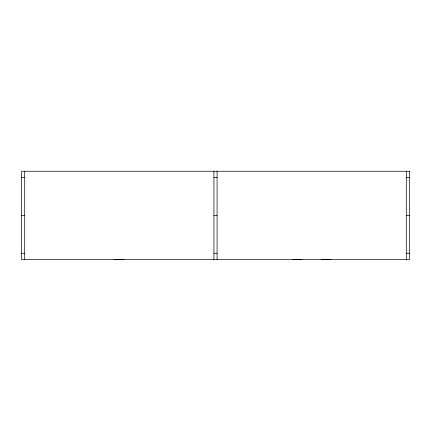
<?xml version="1.0" encoding="UTF-8"?>
<svg xmlns="http://www.w3.org/2000/svg" width="431" height="431" viewBox="0 0 431 431"><rect width="100%" height="100%" fill="white"/><g stroke="black" fill="none" stroke-linecap="round" stroke-linejoin="round"><path stroke-width="0.65" d="M21.55 177.556L24.702 177.556M213.921 177.556L217.079 177.556M406.298 177.556L409.45 177.556M21.55 215.328L24.702 215.328M213.921 215.328L217.079 215.328M406.298 215.328L409.45 215.328M21.55 253.245L24.702 253.245M213.921 253.245L217.079 253.245M406.298 253.245L409.45 253.245M406.298 171.252L406.298 259.554M331.003 259.554L321.542 259.554M301.829 259.554L292.369 259.554M217.079 171.252L217.079 259.554M213.921 171.252L213.921 259.554M124.042 259.554L114.581 259.554M24.702 171.252L24.702 259.554M409.45 171.252L21.55 171.252L21.55 259.554L409.45 259.554L409.45 171.252"/></g></svg>
